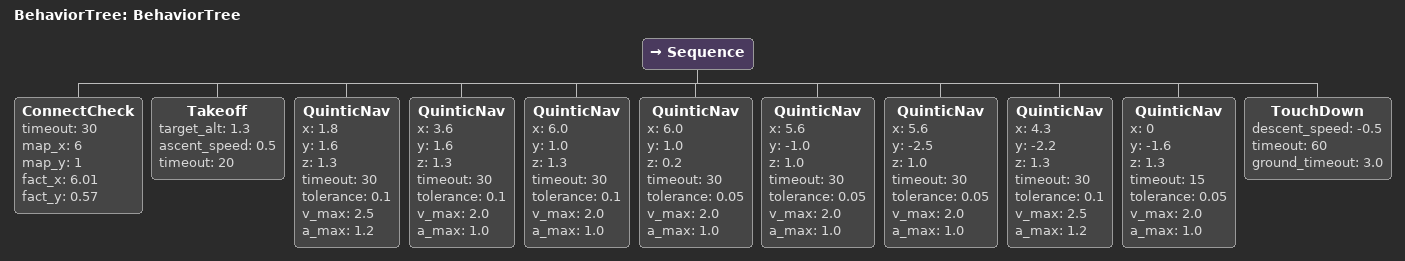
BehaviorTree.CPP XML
<root main_tree_to_execute="BehaviorTree">
    <!-- maxt_pkg 全功能仿真测试                                          -->
    <!-- 覆盖所有活跃节点:                                                -->
    <!--   ConnectCheck, Takeoff, WaitStep, QRDetect, GoTo,             -->
    <!--   YoloReceiver, TargetCheck2, TwinDeliver, Deliver,            -->
    <!--   RingCenterReceiver, Round, TouchDown,                       -->
    <!--   CheckLandLeft, CheckLandRight                                -->

    <!-- ========== 行为树 ========== -->
    <BehaviorTree ID="BehaviorTree">
        <Sequence>

            <!--step0:起飞-->
            <ConnectCheck timeout="30" map_x="6" map_y="1" fact_x="6.01" fact_y="0.57" />
            <Takeoff target_alt="1.3" ascent_speed="0.5" timeout="20" />

            <!-- step3.3: 第3个投送点 -->
            <QuinticNav x="1.8" y="1.6" z="1.3" timeout="30" tolerance="0.1" v_max="2.5" a_max="1.2" />

            <!-- step3.4: 第4个投送点 -->
            <QuinticNav x="3.6" y="1.6" z="1.3" timeout="30" tolerance="0.1" v_max="2.0" a_max="1.0" />

            <!-- step3.5: 特殊投放点 -->
            <QuinticNav x="6.0" y="1.0" z="1.3" timeout="30" tolerance="0.1" v_max="2.0" a_max="1.0" />
            <QuinticNav x="6.0" y="1.0" z="0.2" timeout="30" tolerance="0.05" v_max="2.0" a_max="1.0" />

            <!-- step4:穿越圆环 -->
            <QuinticNav x="5.6" y="-1.0" z="1.0" timeout="30" tolerance="0.05" v_max="2.0" a_max="1.0" />
            <QuinticNav x="5.6" y="-2.5" z="1.0" timeout="30" tolerance="0.05" v_max="2.0" a_max="1.0" />

            <!-- 防撞 -->
            <QuinticNav x="4.3" y="-2.2" z="1.3" timeout="30" tolerance="0.1" v_max="2.5" a_max="1.2" />

            <!-- step5: 降落 -->
            <QuinticNav x="0" y="-1.6" z="1.3" timeout="15" tolerance="0.05" v_max="2.0" a_max="1.0" />
            <TouchDown descent_speed="-0.5" timeout="60" ground_timeout="3.0" />

        </Sequence>
    </BehaviorTree>

    <!-- ========== 全部节点模型定义 ========== -->
</root>
